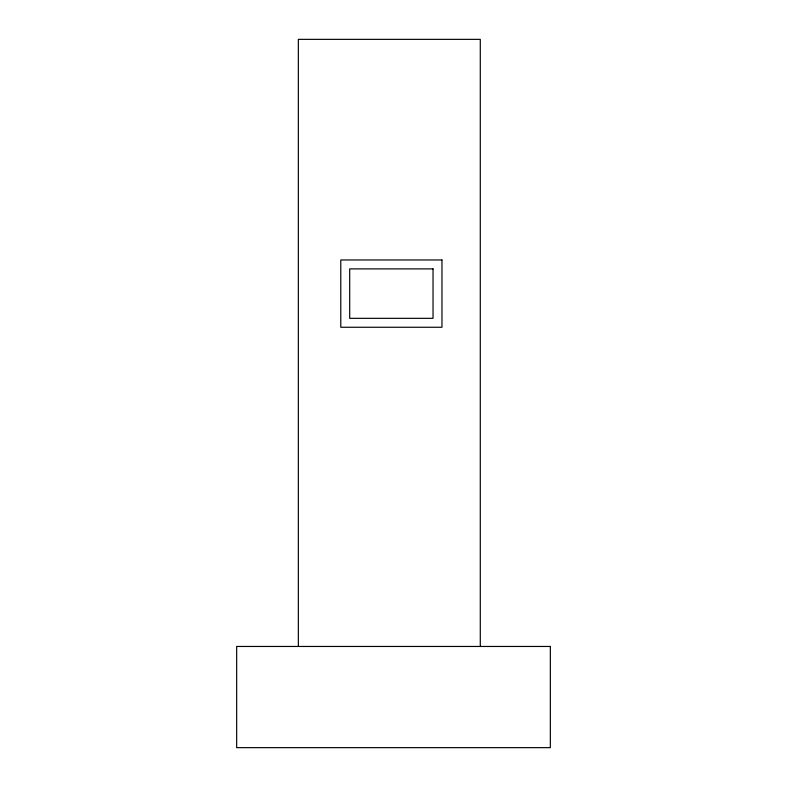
<?xml version="1.0" encoding="UTF-8"?>
<svg xmlns="http://www.w3.org/2000/svg" width="787" height="787" viewBox="0 0 787 787"><rect width="100%" height="100%" fill="white"/><g stroke="black" fill="none" stroke-linecap="round" stroke-linejoin="round"><path stroke-width="1.18" d="M480.286 646.461L480.286 39.35L298.352 39.35L298.352 646.461M441.96 259.966L340.781 259.966L340.781 327.254L441.96 327.254L441.96 259.966M433.037 268.888L349.694 268.888L349.694 318.332L433.037 318.332L433.037 268.888M550.339 646.461L236.661 646.461L236.661 747.65L550.339 747.65L550.339 646.461"/></g></svg>
